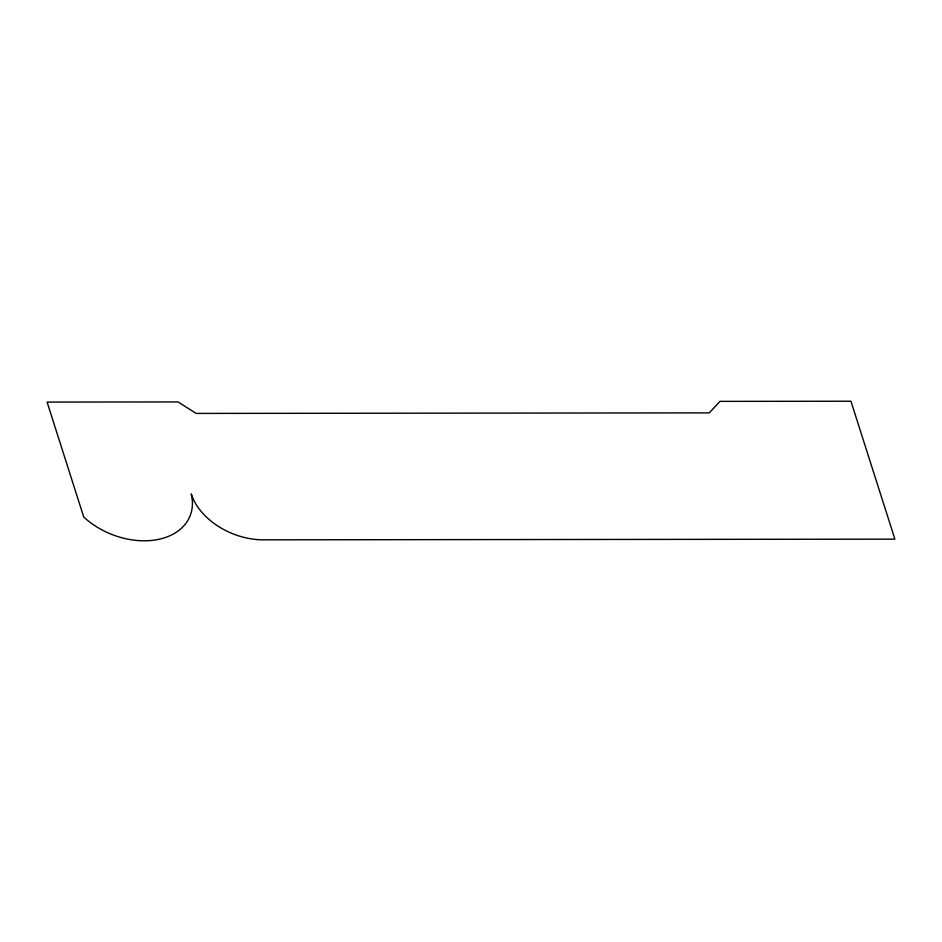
<?xml version="1.0" encoding="UTF-8"?>
<svg xmlns="http://www.w3.org/2000/svg" width="942" height="942" viewBox="0 0 942 942"><rect width="100%" height="100%" fill="white"/><g stroke="black" fill="none" stroke-linecap="round" stroke-linejoin="round"><path stroke-width="1.41" d="M719.959 401.374L709.267 412.879L196.101 413.42L178.073 401.94L47.1 402.081L83.732 517.017A66.376 46.358 21.9 0 0 158.845 539.307A66.376 46.358 21.9 0 0 191.238 493.914A61.489 42.943 21.9 0 0 263.313 539.825L894.9 539.154L850.944 401.233L719.959 401.374"/></g></svg>
